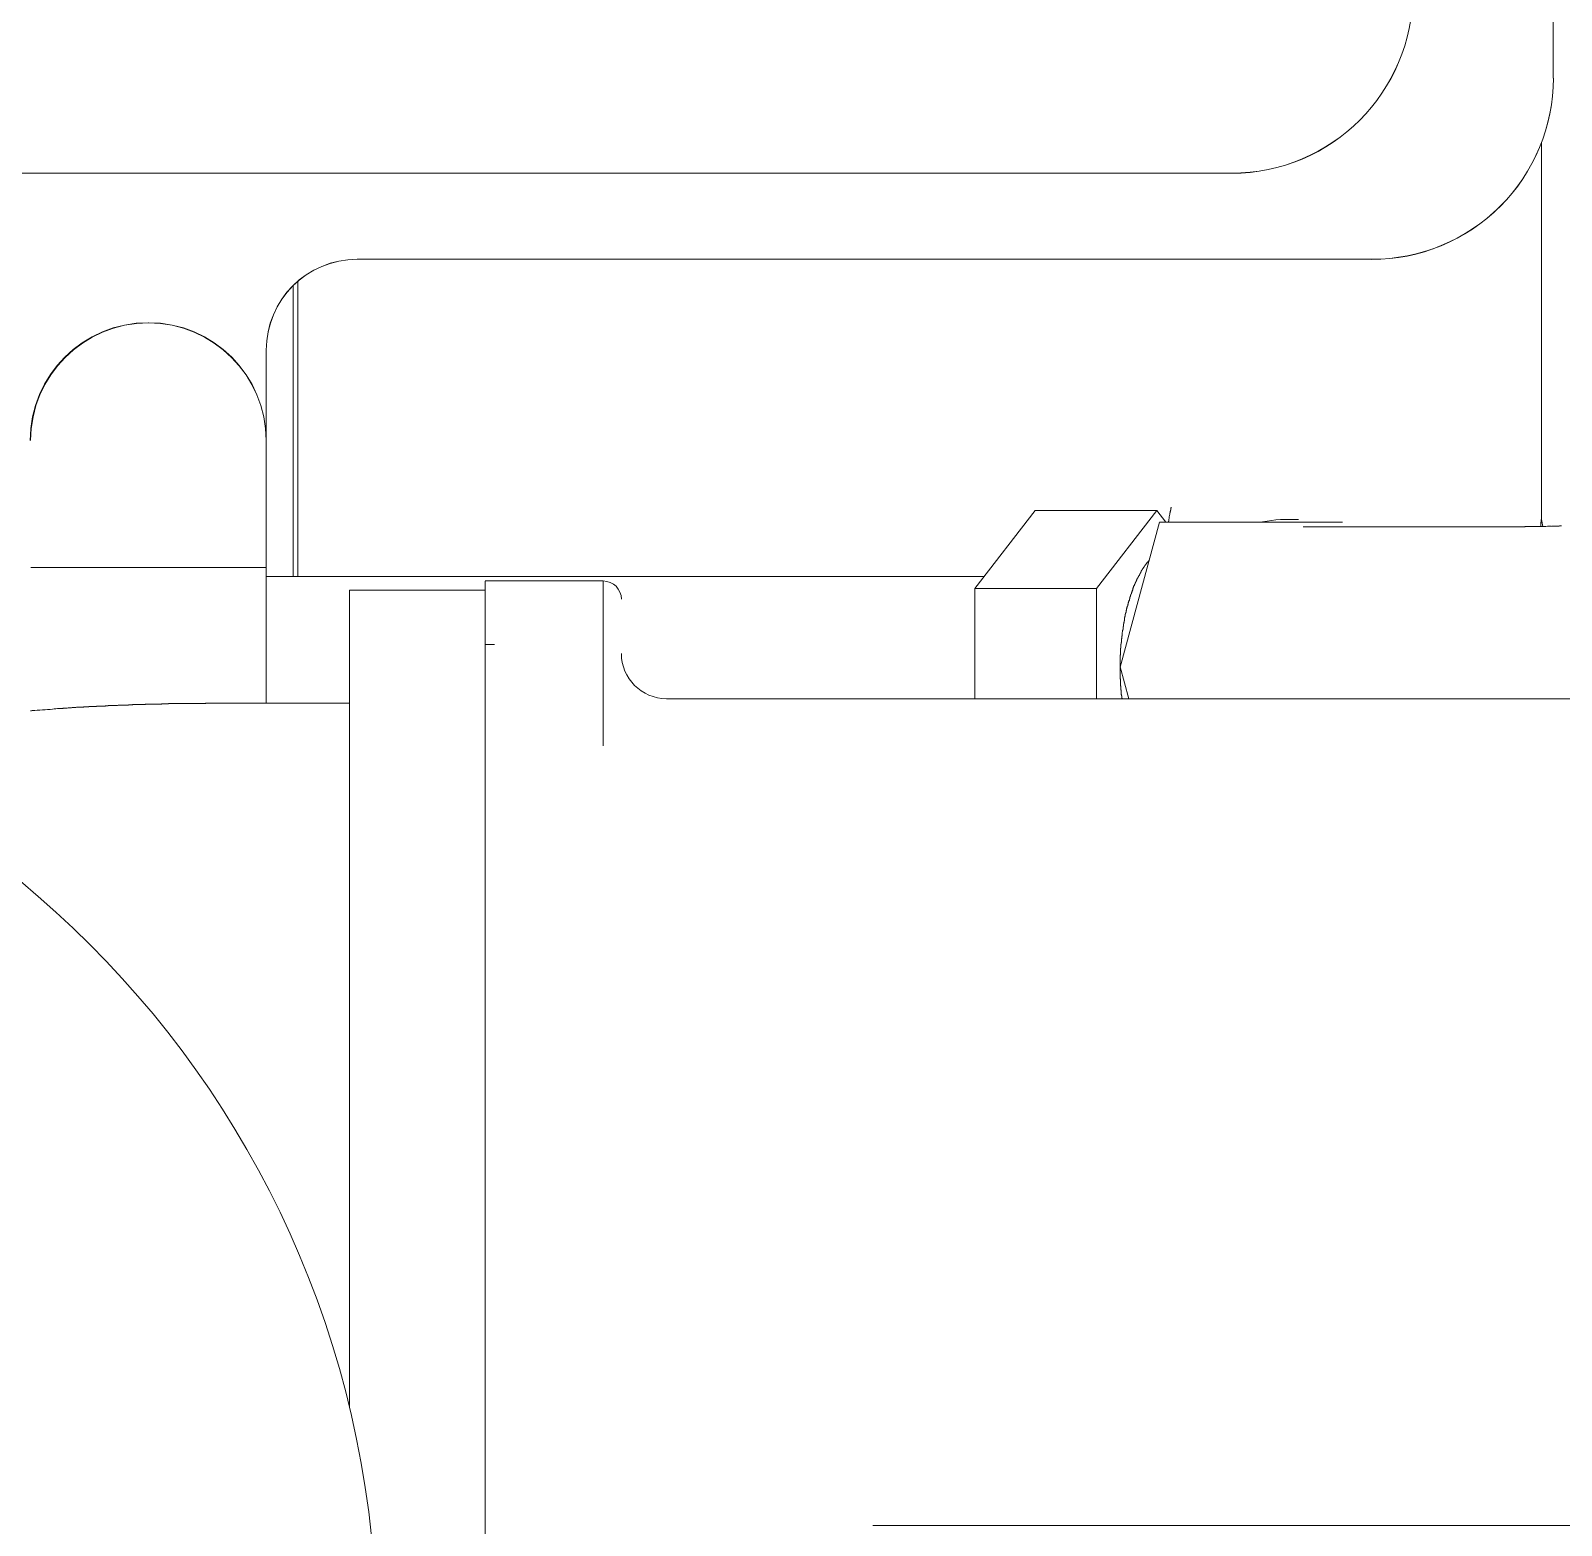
# Model space of a CAD drawing. Header units: millimetres. Extents: x 5194 to 16594, y 329 to 7592.
# Drawn here: x 11346.9 to 11515.8, y 3610.5 to 3775.4 of the extents above; entities that cross this region are included whole.
import ezdxf

# ---------------------------------------------------------------- set-up
doc = ezdxf.new("R2010")
doc.units = ezdxf.units.MM
doc.header["$MEASUREMENT"] = 0
doc.layers.add('PDF_Geometry', color=7, linetype='Continuous', true_color=0x231f20)

msp = doc.modelspace()

# ---------------------------------------------------------------- linework, layer by layer
at = {"layer": 'PDF_Geometry', "color": 0, "lineweight": 9}
for p, q in [((11514.89, 3770.17), (11514.89, 4090.17)), ((11513.58, 3763.09), (11513.58, 3722.85)), ((11479.41, 3759.67), (10746.39, 3759.67)), ((10748.37, 3759.68), (11479.41, 3759.68)), ((11479.89, 3750.18), (11382.9, 3750.18)), ((11382.9, 3750.18), (11494.87, 3750.18)), ((11375.87, 3747.31), (11375.87, 3715.18)), ((11375.87, 3715.18), (11375.87, 3747.31)), ((11376.38, 3715.18), (11376.38, 3747.79)), ((11376.38, 3747.76), (11376.38, 3715.17)), ((11372.89, 3740.17), (11372.89, 3716.18)), ((11372.89, 3701.19), (11372.89, 3740.16)), ((11472.71, 3722.73), (11472.73, 3722.75)), ((11472.71, 3722.7), (11472.71, 3722.73)), ((11472.71, 3722.68), (11472.71, 3722.7)), ((11472.71, 3722.66), (11472.71, 3722.68)), ((11472.73, 3722.82), (11472.73, 3722.84)), ((11472.73, 3722.79), (11472.73, 3722.82)), ((11472.73, 3722.77), (11472.73, 3722.79)), ((11472.73, 3722.75), (11472.73, 3722.77)), ((11513.58, 3722.86), (11513.58, 3722.84)), ((11451.07, 3713.83), (11457.71, 3722.46)), ((11471.15, 3722.47), (11457.7, 3722.47)), ((11471.15, 3722.46), (11464.51, 3713.83)), ((11471.44, 3721.17), (11467.1, 3705.18)), ((11472.16, 3721.16), (11471.15, 3722.47)), ((11471.45, 3721.17), (11491.62, 3721.17)), ((11472.42, 3721.26), (11472.42, 3721.29)), ((11472.42, 3721.29), (11472.46, 3721.29)), ((11472.42, 3721.24), (11472.42, 3721.26)), ((11472.42, 3721.22), (11472.42, 3721.24)), ((11472.42, 3721.2), (11472.42, 3721.22)), ((11472.42, 3721.17), (11472.42, 3721.2)), ((11472.46, 3721.29), (11472.46, 3721.31)), ((11472.6, 3722.19), (11472.6, 3722.21)), ((11472.6, 3722.21), (11472.64, 3722.21)), ((11472.64, 3722.21), (11472.64, 3722.23)), ((11472.67, 3722.46), (11472.67, 3722.48)), ((11472.67, 3722.48), (11472.69, 3722.48)), ((11472.69, 3722.61), (11472.71, 3722.64)), ((11472.69, 3722.59), (11472.69, 3722.61)), ((11472.69, 3722.57), (11472.69, 3722.59)), ((11472.69, 3722.55), (11472.69, 3722.57)), ((11472.69, 3722.52), (11472.69, 3722.55)), ((11472.69, 3722.5), (11472.69, 3722.52)), ((11472.69, 3722.48), (11472.69, 3722.5)), ((11472.71, 3722.64), (11472.71, 3722.66)), ((11513.55, 3721.15), (11513.53, 3721.13)), ((11513.53, 3721.13), (11513.53, 3721.09)), ((11513.53, 3721.09), (11513.53, 3721.06)), ((11513.53, 3721.06), (11513.53, 3720.79)), ((11513.58, 3721.45), (11513.55, 3721.45)), ((11513.55, 3721.45), (11513.55, 3721.42)), ((11513.55, 3721.42), (11513.55, 3721.4)), ((11513.55, 3721.4), (11513.55, 3721.38)), ((11513.55, 3721.38), (11513.55, 3721.33)), ((11513.55, 3721.33), (11513.55, 3721.31)), ((11513.55, 3721.31), (11513.55, 3721.29)), ((11513.55, 3721.29), (11513.55, 3721.27)), ((11513.55, 3721.27), (11513.55, 3721.22)), ((11513.55, 3721.22), (11513.55, 3721.2)), ((11513.55, 3721.2), (11513.55, 3721.18)), ((11513.55, 3721.18), (11513.55, 3721.15)), ((11513.74, 3720.69), (11513.58, 3721.47)), ((11513.58, 3721.47), (11513.58, 3721.45)), ((11511.51, 3720.67), (11487.29, 3720.67)), ((11511.61, 3720.67), (11511.52, 3720.67)), ((11511.65, 3720.67), (11511.61, 3720.67)), ((11511.74, 3720.67), (11511.65, 3720.67)), ((11511.79, 3720.69), (11511.74, 3720.67)), ((11511.85, 3720.69), (11511.79, 3720.69)), ((11513.53, 3720.79), (11513.53, 3720.77)), ((11513.53, 3720.77), (11513.53, 3720.75)), ((11513.81, 3720.69), (11513.74, 3720.69)), ((11513.88, 3720.69), (11513.81, 3720.69)), ((11514.71, 3720.74), (11513.88, 3720.69)), ((11514.75, 3720.74), (11514.71, 3720.74)), ((11515.59, 3720.76), (11514.75, 3720.74)), ((11515.65, 3720.76), (11515.59, 3720.76)), ((11515.72, 3720.76), (11515.65, 3720.76)), ((11515.79, 3720.76), (11515.72, 3720.76)), ((11346.89, 3716.18), (11372.89, 3716.19)), ((11372.89, 3716.18), (11346.89, 3716.18)), ((11372.89, 3716.19), (11372.89, 3701.19)), ((11469.51, 3715.91), (11469.56, 3715.93)), ((11469.56, 3715.96), (11469.58, 3715.98)), ((11469.56, 3715.93), (11469.56, 3715.96)), ((11469.58, 3715.98), (11469.58, 3716)), ((11469.58, 3716), (11469.6, 3716)), ((11469.6, 3716.05), (11469.62, 3716.07)), ((11469.6, 3716.02), (11469.6, 3716.05)), ((11469.6, 3716), (11469.6, 3716.02)), ((11469.62, 3716.07), (11469.65, 3716.09)), ((11469.65, 3716.11), (11469.69, 3716.14)), ((11469.65, 3716.09), (11469.65, 3716.11)), ((11469.69, 3716.18), (11469.69, 3716.2)), ((11469.69, 3716.2), (11469.74, 3716.2)), ((11469.69, 3716.16), (11469.69, 3716.18)), ((11469.69, 3716.14), (11469.69, 3716.16)), ((11469.74, 3716.25), (11469.76, 3716.27)), ((11469.74, 3716.23), (11469.74, 3716.25)), ((11469.74, 3716.2), (11469.74, 3716.23)), ((11469.76, 3716.27), (11469.78, 3716.27)), ((11469.78, 3716.29), (11469.78, 3716.32)), ((11469.78, 3716.32), (11469.8, 3716.32)), ((11469.78, 3716.27), (11469.78, 3716.29)), ((11469.8, 3716.32), (11469.8, 3716.34)), ((11469.8, 3716.34), (11469.83, 3716.34)), ((11469.83, 3716.36), (11469.83, 3716.38)), ((11469.83, 3716.38), (11469.85, 3716.38)), ((11469.83, 3716.34), (11469.83, 3716.36)), ((11469.85, 3716.41), (11469.87, 3716.43)), ((11469.85, 3716.38), (11469.85, 3716.41)), ((11469.87, 3716.43), (11469.87, 3716.45)), ((11469.87, 3716.45), (11469.92, 3716.45)), ((11469.92, 3716.47), (11469.92, 3716.5)), ((11469.92, 3716.5), (11469.94, 3716.5)), ((11469.92, 3716.45), (11469.92, 3716.47)), ((11469.94, 3716.5), (11469.94, 3716.52)), ((11469.94, 3716.52), (11469.96, 3716.52)), ((11469.96, 3716.54), (11469.98, 3716.56)), ((11469.96, 3716.52), (11469.96, 3716.54)), ((11469.98, 3716.56), (11469.98, 3716.59)), ((11469.98, 3716.59), (11470.01, 3716.59)), ((11470.01, 3716.61), (11470.03, 3716.63)), ((11470.01, 3716.59), (11470.01, 3716.61)), ((11470.03, 3716.63), (11470.05, 3716.63)), ((11470.05, 3716.68), (11470.05, 3716.7)), ((11470.05, 3716.7), (11470.1, 3716.7)), ((11470.05, 3716.65), (11470.05, 3716.68)), ((11470.05, 3716.63), (11470.05, 3716.65)), ((11470.1, 3716.7), (11470.1, 3716.72)), ((11470.1, 3716.72), (11470.12, 3716.72)), ((11470.12, 3716.72), (11470.12, 3716.74)), ((11470.12, 3716.74), (11470.14, 3716.74)), ((11470.14, 3716.77), (11470.14, 3716.79)), ((11470.14, 3716.79), (11470.16, 3716.79)), ((11470.14, 3716.74), (11470.14, 3716.77)), ((11470.16, 3716.79), (11470.16, 3716.81)), ((11470.16, 3716.81), (11470.19, 3716.81)), ((11470.19, 3716.81), (11470.19, 3716.83)), ((11470.19, 3716.83), (11470.21, 3716.83)), ((11470.21, 3716.86), (11470.21, 3716.88)), ((11470.21, 3716.88), (11470.23, 3716.88)), ((11470.21, 3716.83), (11470.21, 3716.86)), ((11470.23, 3716.88), (11470.23, 3716.9)), ((11470.23, 3716.9), (11470.28, 3716.9)), ((11403.77, 3715.18), (11372.89, 3715.18)), ((11372.89, 3715.18), (11452.09, 3715.18)), ((11410.06, 3714.68), (11397.04, 3714.68)), ((11397.04, 3482.68), (11397.04, 3714.67)), ((11398.06, 3714.68), (11410.06, 3714.68)), ((11410.07, 3714.68), (11410.07, 3696.49)), ((11468.68, 3714.25), (11468.7, 3714.27)), ((11468.68, 3714.22), (11468.68, 3714.25)), ((11468.7, 3714.29), (11468.72, 3714.31)), ((11468.7, 3714.27), (11468.7, 3714.29)), ((11468.72, 3714.36), (11468.75, 3714.38)), ((11468.72, 3714.34), (11468.72, 3714.36)), ((11468.72, 3714.31), (11468.72, 3714.34)), ((11468.75, 3714.38), (11468.75, 3714.4)), ((11468.75, 3714.4), (11468.77, 3714.4)), ((11468.77, 3714.47), (11468.81, 3714.49)), ((11468.77, 3714.45), (11468.77, 3714.47)), ((11468.77, 3714.43), (11468.77, 3714.45)), ((11468.77, 3714.4), (11468.77, 3714.43)), ((11468.81, 3714.54), (11468.81, 3714.56)), ((11468.81, 3714.56), (11468.84, 3714.56)), ((11468.81, 3714.52), (11468.81, 3714.54)), ((11468.81, 3714.49), (11468.81, 3714.52)), ((11468.84, 3714.58), (11468.84, 3714.61)), ((11468.84, 3714.61), (11468.86, 3714.61)), ((11468.84, 3714.56), (11468.84, 3714.58)), ((11468.86, 3714.65), (11468.88, 3714.67)), ((11468.86, 3714.63), (11468.86, 3714.65)), ((11468.86, 3714.61), (11468.86, 3714.63)), ((11468.88, 3714.67), (11468.9, 3714.7)), ((11468.9, 3714.76), (11468.93, 3714.79)), ((11468.9, 3714.74), (11468.9, 3714.76)), ((11468.9, 3714.72), (11468.9, 3714.74)), ((11468.9, 3714.7), (11468.9, 3714.72)), ((11468.93, 3714.79), (11468.95, 3714.81)), ((11468.95, 3714.85), (11468.95, 3714.88)), ((11468.95, 3714.88), (11468.99, 3714.88)), ((11468.95, 3714.83), (11468.95, 3714.85)), ((11468.95, 3714.81), (11468.95, 3714.83)), ((11468.99, 3714.94), (11469.02, 3714.97)), ((11468.99, 3714.92), (11468.99, 3714.94)), ((11468.99, 3714.9), (11468.99, 3714.92)), ((11468.99, 3714.88), (11468.99, 3714.9)), ((11469.02, 3714.97), (11469.04, 3714.97)), ((11469.04, 3715.01), (11469.06, 3715.03)), ((11469.04, 3714.99), (11469.04, 3715.01)), ((11469.04, 3714.97), (11469.04, 3714.99)), ((11469.06, 3715.06), (11469.08, 3715.08)), ((11469.06, 3715.03), (11469.06, 3715.06)), ((11469.08, 3715.12), (11469.11, 3715.15)), ((11469.08, 3715.1), (11469.08, 3715.12)), ((11469.08, 3715.08), (11469.08, 3715.1)), ((11469.11, 3715.15), (11469.13, 3715.17)), ((11469.13, 3715.19), (11469.13, 3715.21)), ((11469.13, 3715.21), (11469.17, 3715.21)), ((11469.13, 3715.17), (11469.13, 3715.19)), ((11469.17, 3715.26), (11469.17, 3715.28)), ((11469.17, 3715.28), (11469.2, 3715.28)), ((11469.17, 3715.24), (11469.17, 3715.26)), ((11469.17, 3715.21), (11469.17, 3715.24)), ((11469.2, 3715.3), (11469.22, 3715.33)), ((11469.2, 3715.28), (11469.2, 3715.3)), ((11469.22, 3715.37), (11469.22, 3715.39)), ((11469.22, 3715.39), (11469.24, 3715.39)), ((11469.22, 3715.35), (11469.22, 3715.37)), ((11469.22, 3715.33), (11469.22, 3715.35)), ((11469.24, 3715.39), (11469.26, 3715.39)), ((11469.26, 3715.46), (11469.29, 3715.48)), ((11469.26, 3715.44), (11469.26, 3715.46)), ((11469.26, 3715.42), (11469.26, 3715.44)), ((11469.26, 3715.39), (11469.26, 3715.42)), ((11469.29, 3715.48), (11469.31, 3715.48)), ((11469.31, 3715.53), (11469.35, 3715.55)), ((11469.31, 3715.51), (11469.31, 3715.53)), ((11469.31, 3715.48), (11469.31, 3715.51)), ((11469.35, 3715.57), (11469.35, 3715.6)), ((11469.35, 3715.6), (11469.38, 3715.6)), ((11469.35, 3715.55), (11469.35, 3715.57)), ((11469.38, 3715.62), (11469.4, 3715.64)), ((11469.38, 3715.6), (11469.38, 3715.62)), ((11469.4, 3715.66), (11469.42, 3715.69)), ((11469.4, 3715.64), (11469.4, 3715.66)), ((11469.42, 3715.71), (11469.44, 3715.73)), ((11469.42, 3715.69), (11469.42, 3715.71)), ((11469.44, 3715.78), (11469.47, 3715.8)), ((11469.44, 3715.75), (11469.44, 3715.78)), ((11469.44, 3715.73), (11469.44, 3715.75)), ((11469.47, 3715.84), (11469.51, 3715.87)), ((11469.47, 3715.82), (11469.47, 3715.84)), ((11469.47, 3715.8), (11469.47, 3715.82)), ((11469.51, 3715.89), (11469.51, 3715.91)), ((11469.51, 3715.87), (11469.51, 3715.89)), ((11382.07, 3623.46), (11382.07, 3713.68)), ((11382.07, 3713.68), (11397.04, 3713.68)), ((11397.04, 3713.68), (11382.07, 3713.68)), ((11382.07, 3713.68), (11382.07, 3689.69)), ((11464.51, 3713.83), (11451.06, 3713.83)), ((11451.07, 3701.68), (11451.07, 3713.83)), ((11464.51, 3701.68), (11464.51, 3713.83)), ((11468.09, 3712.54), (11468.12, 3712.56)), ((11468.09, 3712.52), (11468.09, 3712.54)), ((11468.12, 3712.65), (11468.12, 3712.67)), ((11468.12, 3712.67), (11468.14, 3712.67)), ((11468.12, 3712.63), (11468.12, 3712.65)), ((11468.12, 3712.61), (11468.12, 3712.63)), ((11468.12, 3712.58), (11468.12, 3712.61)), ((11468.12, 3712.56), (11468.12, 3712.58)), ((11468.14, 3712.7), (11468.16, 3712.72)), ((11468.14, 3712.67), (11468.14, 3712.7)), ((11468.16, 3712.81), (11468.18, 3712.83)), ((11468.16, 3712.76), (11468.16, 3712.81)), ((11468.16, 3712.74), (11468.16, 3712.76)), ((11468.16, 3712.72), (11468.16, 3712.74)), ((11468.18, 3712.85), (11468.18, 3712.88)), ((11468.18, 3712.88), (11468.21, 3712.88)), ((11468.18, 3712.83), (11468.18, 3712.85)), ((11468.21, 3712.97), (11468.25, 3712.99)), ((11468.21, 3712.94), (11468.21, 3712.97)), ((11468.21, 3712.92), (11468.21, 3712.94)), ((11468.21, 3712.9), (11468.21, 3712.92)), ((11468.21, 3712.88), (11468.21, 3712.9)), ((11468.25, 3713.08), (11468.25, 3713.1)), ((11468.25, 3713.1), (11468.3, 3713.1)), ((11468.25, 3713.05), (11468.25, 3713.08)), ((11468.25, 3713.03), (11468.25, 3713.05)), ((11468.25, 3713.01), (11468.25, 3713.03)), ((11468.25, 3712.99), (11468.25, 3713.01)), ((11468.3, 3713.21), (11468.32, 3713.23)), ((11468.3, 3713.19), (11468.3, 3713.21)), ((11468.3, 3713.17), (11468.3, 3713.19)), ((11468.3, 3713.14), (11468.3, 3713.17)), ((11468.3, 3713.1), (11468.3, 3713.14)), ((11468.32, 3713.23), (11468.32, 3713.26)), ((11468.32, 3713.26), (11468.34, 3713.26)), ((11468.34, 3713.32), (11468.36, 3713.35)), ((11468.34, 3713.3), (11468.34, 3713.32)), ((11468.34, 3713.28), (11468.34, 3713.3)), ((11468.34, 3713.26), (11468.34, 3713.28)), ((11468.36, 3713.37), (11468.39, 3713.39)), ((11468.36, 3713.35), (11468.36, 3713.37)), ((11468.39, 3713.48), (11468.43, 3713.5)), ((11468.39, 3713.46), (11468.39, 3713.48)), ((11468.39, 3713.44), (11468.39, 3713.46)), ((11468.39, 3713.41), (11468.39, 3713.44)), ((11468.39, 3713.39), (11468.39, 3713.41)), ((11468.43, 3713.59), (11468.48, 3713.62)), ((11468.43, 3713.57), (11468.43, 3713.59)), ((11468.43, 3713.55), (11468.43, 3713.57)), ((11468.43, 3713.53), (11468.43, 3713.55)), ((11468.43, 3713.5), (11468.43, 3713.53)), ((11468.48, 3713.68), (11468.5, 3713.71)), ((11468.48, 3713.66), (11468.48, 3713.68)), ((11468.48, 3713.64), (11468.48, 3713.66)), ((11468.48, 3713.62), (11468.48, 3713.64)), ((11468.5, 3713.71), (11468.5, 3713.73)), ((11468.5, 3713.73), (11468.52, 3713.73)), ((11468.52, 3713.86), (11468.54, 3713.89)), ((11468.52, 3713.84), (11468.52, 3713.86)), ((11468.52, 3713.8), (11468.52, 3713.84)), ((11468.52, 3713.77), (11468.52, 3713.8)), ((11468.52, 3713.75), (11468.52, 3713.77)), ((11468.52, 3713.73), (11468.52, 3713.75)), ((11468.54, 3713.95), (11468.57, 3713.98)), ((11468.54, 3713.93), (11468.54, 3713.95)), ((11468.54, 3713.91), (11468.54, 3713.93)), ((11468.54, 3713.89), (11468.54, 3713.91)), ((11468.57, 3713.98), (11468.59, 3714)), ((11468.59, 3714.07), (11468.63, 3714.09)), ((11468.59, 3714.04), (11468.59, 3714.07)), ((11468.59, 3714.02), (11468.59, 3714.04)), ((11468.59, 3714), (11468.59, 3714.02)), ((11468.63, 3714.16), (11468.66, 3714.18)), ((11468.63, 3714.13), (11468.63, 3714.16)), ((11468.63, 3714.11), (11468.63, 3714.13)), ((11468.63, 3714.09), (11468.63, 3714.11)), ((11468.66, 3714.18), (11468.68, 3714.2)), ((11468.68, 3714.2), (11468.68, 3714.22)), ((11467.64, 3710.83), (11467.64, 3710.85)), ((11467.64, 3710.85), (11467.67, 3710.85)), ((11467.67, 3711.01), (11467.71, 3711.03)), ((11467.67, 3710.99), (11467.67, 3711.01)), ((11467.67, 3710.96), (11467.67, 3710.99)), ((11467.67, 3710.94), (11467.67, 3710.96)), ((11467.67, 3710.92), (11467.67, 3710.94)), ((11467.67, 3710.9), (11467.67, 3710.92)), ((11467.67, 3710.85), (11467.67, 3710.9)), ((11467.71, 3711.12), (11467.71, 3711.14)), ((11467.71, 3711.14), (11467.73, 3711.14)), ((11467.71, 3711.1), (11467.71, 3711.12)), ((11467.71, 3711.08), (11467.71, 3711.1)), ((11467.71, 3711.05), (11467.71, 3711.08)), ((11467.71, 3711.03), (11467.71, 3711.05)), ((11467.73, 3711.21), (11467.76, 3711.23)), ((11467.73, 3711.19), (11467.73, 3711.21)), ((11467.73, 3711.14), (11467.73, 3711.19)), ((11467.76, 3711.35), (11467.78, 3711.37)), ((11467.76, 3711.32), (11467.76, 3711.35)), ((11467.76, 3711.3), (11467.76, 3711.32)), ((11467.76, 3711.28), (11467.76, 3711.3)), ((11467.76, 3711.26), (11467.76, 3711.28)), ((11467.76, 3711.23), (11467.76, 3711.26)), ((11467.78, 3711.41), (11467.8, 3711.44)), ((11467.78, 3711.39), (11467.78, 3711.41)), ((11467.78, 3711.37), (11467.78, 3711.39)), ((11467.8, 3711.53), (11467.8, 3711.57)), ((11467.8, 3711.57), (11467.82, 3711.57)), ((11467.8, 3711.5), (11467.8, 3711.53)), ((11467.8, 3711.48), (11467.8, 3711.5)), ((11467.8, 3711.46), (11467.8, 3711.48)), ((11467.8, 3711.44), (11467.8, 3711.46)), ((11467.82, 3711.62), (11467.85, 3711.64)), ((11467.82, 3711.59), (11467.82, 3711.62)), ((11467.82, 3711.57), (11467.82, 3711.59)), ((11467.85, 3711.75), (11467.89, 3711.77)), ((11467.85, 3711.73), (11467.85, 3711.75)), ((11467.85, 3711.71), (11467.85, 3711.73)), ((11467.85, 3711.68), (11467.85, 3711.71)), ((11467.85, 3711.66), (11467.85, 3711.68)), ((11467.85, 3711.64), (11467.85, 3711.66)), ((11467.89, 3711.86), (11467.91, 3711.89)), ((11467.89, 3711.84), (11467.89, 3711.86)), ((11467.89, 3711.82), (11467.89, 3711.84)), ((11467.89, 3711.8), (11467.89, 3711.82)), ((11467.89, 3711.77), (11467.89, 3711.8)), ((11467.91, 3711.93), (11467.94, 3711.95)), ((11467.91, 3711.91), (11467.91, 3711.93)), ((11467.91, 3711.89), (11467.91, 3711.91)), ((11467.94, 3712.02), (11467.94, 3712.07)), ((11467.94, 3712.07), (11467.96, 3712.07)), ((11467.94, 3712), (11467.94, 3712.02)), ((11467.94, 3711.98), (11467.94, 3712)), ((11467.94, 3711.95), (11467.94, 3711.98)), ((11467.96, 3712.09), (11467.98, 3712.11)), ((11467.96, 3712.07), (11467.96, 3712.09)), ((11467.98, 3712.22), (11468, 3712.25)), ((11467.98, 3712.2), (11467.98, 3712.22)), ((11467.98, 3712.18), (11467.98, 3712.2)), ((11467.98, 3712.16), (11467.98, 3712.18)), ((11467.98, 3712.13), (11467.98, 3712.16)), ((11467.98, 3712.11), (11467.98, 3712.13)), ((11468, 3712.27), (11468.03, 3712.29)), ((11468, 3712.25), (11468, 3712.27)), ((11468.03, 3712.38), (11468.07, 3712.4)), ((11468.03, 3712.36), (11468.03, 3712.38)), ((11468.03, 3712.34), (11468.03, 3712.36)), ((11468.03, 3712.31), (11468.03, 3712.34)), ((11468.03, 3712.29), (11468.03, 3712.31)), ((11468.07, 3712.49), (11468.09, 3712.52)), ((11468.07, 3712.47), (11468.07, 3712.49)), ((11468.07, 3712.45), (11468.07, 3712.47)), ((11468.07, 3712.43), (11468.07, 3712.45)), ((11468.07, 3712.4), (11468.07, 3712.43)), ((11467.37, 3709.23), (11467.4, 3709.25)), ((11467.37, 3709.21), (11467.37, 3709.23)), ((11467.37, 3709.19), (11467.37, 3709.21)), ((11467.37, 3709.16), (11467.37, 3709.19)), ((11467.37, 3709.14), (11467.37, 3709.16)), ((11467.4, 3709.3), (11467.4, 3709.34)), ((11467.4, 3709.34), (11467.42, 3709.34)), ((11467.4, 3709.28), (11467.4, 3709.3)), ((11467.4, 3709.25), (11467.4, 3709.28)), ((11467.42, 3709.5), (11467.42, 3709.55)), ((11467.42, 3709.55), (11467.44, 3709.55)), ((11467.42, 3709.34), (11467.42, 3709.37)), ((11467.44, 3709.64), (11467.46, 3709.66)), ((11467.44, 3709.61), (11467.44, 3709.64)), ((11467.44, 3709.59), (11467.44, 3709.61)), ((11467.44, 3709.57), (11467.44, 3709.59)), ((11467.44, 3709.55), (11467.44, 3709.57)), ((11467.46, 3709.82), (11467.46, 3709.84)), ((11467.46, 3709.84), (11467.49, 3709.84)), ((11467.46, 3709.79), (11467.46, 3709.82)), ((11467.46, 3709.77), (11467.46, 3709.79)), ((11467.46, 3709.75), (11467.46, 3709.77)), ((11467.46, 3709.73), (11467.46, 3709.75)), ((11467.46, 3709.7), (11467.46, 3709.73)), ((11467.46, 3709.68), (11467.46, 3709.7)), ((11467.46, 3709.66), (11467.46, 3709.68)), ((11467.49, 3709.93), (11467.51, 3709.95)), ((11467.49, 3709.91), (11467.49, 3709.93)), ((11467.49, 3709.88), (11467.49, 3709.91)), ((11467.49, 3709.86), (11467.49, 3709.88)), ((11467.49, 3709.84), (11467.49, 3709.86)), ((11467.51, 3710.11), (11467.55, 3710.13)), ((11467.51, 3710.06), (11467.51, 3710.11)), ((11467.51, 3710.04), (11467.51, 3710.06)), ((11467.51, 3710.02), (11467.51, 3710.04)), ((11467.51, 3709.97), (11467.51, 3710.02)), ((11467.51, 3709.95), (11467.51, 3709.97)), ((11467.55, 3710.27), (11467.58, 3710.29)), ((11467.55, 3710.24), (11467.55, 3710.27)), ((11467.55, 3710.22), (11467.55, 3710.24)), ((11467.55, 3710.2), (11467.55, 3710.22)), ((11467.55, 3710.18), (11467.55, 3710.2)), ((11467.55, 3710.15), (11467.55, 3710.18)), ((11467.55, 3710.13), (11467.55, 3710.15)), ((11467.58, 3710.51), (11467.58, 3710.54)), ((11467.58, 3710.54), (11467.6, 3710.54)), ((11467.58, 3710.47), (11467.58, 3710.51)), ((11467.58, 3710.29), (11467.58, 3710.33)), ((11467.6, 3710.63), (11467.62, 3710.65)), ((11467.6, 3710.6), (11467.6, 3710.63)), ((11467.6, 3710.58), (11467.6, 3710.6)), ((11467.6, 3710.56), (11467.6, 3710.58)), ((11467.6, 3710.54), (11467.6, 3710.56)), ((11467.62, 3710.76), (11467.64, 3710.81)), ((11467.62, 3710.74), (11467.62, 3710.76)), ((11467.62, 3710.72), (11467.62, 3710.74)), ((11467.62, 3710.67), (11467.62, 3710.72)), ((11467.62, 3710.65), (11467.62, 3710.67)), ((11467.64, 3710.81), (11467.64, 3710.83)), ((11398.06, 3707.68), (11397.04, 3707.68)), ((11467.19, 3707.66), (11467.19, 3707.7)), ((11467.19, 3707.7), (11467.22, 3707.7)), ((11467.22, 3707.88), (11467.24, 3707.9)), ((11467.22, 3707.86), (11467.22, 3707.88)), ((11467.22, 3707.84), (11467.22, 3707.86)), ((11467.22, 3707.82), (11467.22, 3707.84)), ((11467.22, 3707.79), (11467.22, 3707.82)), ((11467.22, 3707.77), (11467.22, 3707.79)), ((11467.22, 3707.75), (11467.22, 3707.77)), ((11467.22, 3707.73), (11467.22, 3707.75)), ((11467.22, 3707.7), (11467.22, 3707.73)), ((11467.24, 3708.22), (11467.26, 3708.24)), ((11467.24, 3708.2), (11467.24, 3708.22)), ((11467.24, 3708.17), (11467.24, 3708.2)), ((11467.24, 3708.15), (11467.24, 3708.17)), ((11467.24, 3708.13), (11467.24, 3708.15)), ((11467.24, 3708.11), (11467.24, 3708.13)), ((11467.24, 3708.08), (11467.24, 3708.11)), ((11467.24, 3707.93), (11467.24, 3707.95)), ((11467.24, 3707.9), (11467.24, 3707.93)), ((11467.26, 3708.31), (11467.28, 3708.33)), ((11467.26, 3708.26), (11467.26, 3708.31)), ((11467.26, 3708.24), (11467.26, 3708.26)), ((11467.28, 3708.6), (11467.33, 3708.62)), ((11467.28, 3708.58), (11467.28, 3708.6)), ((11467.28, 3708.56), (11467.28, 3708.58)), ((11467.28, 3708.53), (11467.28, 3708.56)), ((11467.28, 3708.35), (11467.28, 3708.38)), ((11467.28, 3708.33), (11467.28, 3708.35)), ((11467.33, 3709.01), (11467.37, 3709.05)), ((11467.33, 3708.98), (11467.33, 3709.01)), ((11467.33, 3708.65), (11467.33, 3708.67)), ((11467.33, 3708.62), (11467.33, 3708.65)), ((11467.37, 3709.12), (11467.37, 3709.14)), ((11467.37, 3709.1), (11467.37, 3709.12)), ((11467.37, 3709.07), (11467.37, 3709.1)), ((11467.37, 3709.05), (11467.37, 3709.07)), ((11467.1, 3706.49), (11467.15, 3706.51)), ((11467.1, 3706.47), (11467.1, 3706.49)), ((11467.15, 3707.21), (11467.15, 3707.25)), ((11467.15, 3707.25), (11467.19, 3707.25)), ((11467.15, 3706.51), (11467.15, 3706.53)), ((11467.19, 3707.25), (11467.19, 3707.28)), ((11467.1, 3705.18), (11467.1, 3705.21)), ((11467.1, 3705.15), (11467.1, 3705.19)), ((11468.07, 3701.68), (11467.1, 3705.19)), ((11467.1, 3703.86), (11467.1, 3703.89)), ((11467.14, 3703.84), (11467.1, 3703.86)), ((11467.14, 3703.82), (11467.14, 3703.84)), ((11467.14, 3703.1), (11467.14, 3703.12)), ((11467.19, 3703.08), (11467.14, 3703.1)), ((11467.19, 3703.03), (11467.19, 3703.08)), ((11467.19, 3703.01), (11467.19, 3703.03)), ((11467.19, 3702.99), (11467.19, 3703.01)), ((11467.19, 3702.78), (11467.19, 3702.81)), ((11467.19, 3702.76), (11467.19, 3702.78)), ((11467.19, 3702.74), (11467.19, 3702.76)), ((11467.19, 3702.72), (11467.19, 3702.74)), ((11467.19, 3702.67), (11467.19, 3702.72)), ((11467.19, 3702.65), (11467.19, 3702.67)), ((11467.21, 3702.63), (11467.19, 3702.65)), ((11467.21, 3702.6), (11467.21, 3702.63)), ((11467.21, 3702.58), (11467.21, 3702.6)), ((11467.21, 3702.56), (11467.21, 3702.58)), ((11467.21, 3702.54), (11467.21, 3702.56)), ((11467.21, 3702.51), (11467.21, 3702.54)), ((11467.21, 3702.49), (11467.21, 3702.51)), ((11467.21, 3702.47), (11467.21, 3702.49)), ((11467.23, 3702.45), (11467.21, 3702.47)), ((11467.23, 3702.42), (11467.23, 3702.45)), ((11467.23, 3702.4), (11467.23, 3702.42)), ((11351.93, 3700.74), (11351.88, 3700.71)), ((11352.51, 3700.76), (11352.47, 3700.76)), ((11352.56, 3700.76), (11352.51, 3700.76)), ((11352.6, 3700.76), (11352.56, 3700.76)), ((11352.65, 3700.76), (11352.6, 3700.76)), ((11352.69, 3700.76), (11352.65, 3700.76)), ((11352.72, 3700.76), (11352.69, 3700.76)), ((11352.76, 3700.78), (11352.72, 3700.76)), ((11352.8, 3700.78), (11352.76, 3700.78)), ((11352.85, 3700.78), (11352.8, 3700.78)), ((11352.89, 3700.78), (11352.85, 3700.78)), ((11352.94, 3700.78), (11352.89, 3700.78)), ((11352.98, 3700.78), (11352.94, 3700.78)), ((11353.03, 3700.78), (11352.98, 3700.78)), ((11353.07, 3700.78), (11353.03, 3700.78)), ((11353.12, 3700.78), (11353.07, 3700.78)), ((11353.16, 3700.78), (11353.12, 3700.78)), ((11353.18, 3700.79), (11353.16, 3700.79)), ((11353.2, 3700.79), (11353.18, 3700.79)), ((11353.25, 3700.79), (11353.2, 3700.79)), ((11353.29, 3700.79), (11353.25, 3700.79)), ((11353.31, 3700.81), (11353.29, 3700.81)), ((11353.29, 3700.81), (11353.29, 3700.79)), ((11353.88, 3700.81), (11353.85, 3700.81)), ((11353.9, 3700.83), (11353.88, 3700.83)), ((11353.88, 3700.83), (11353.88, 3700.81)), ((11354.17, 3700.83), (11354.12, 3700.83)), ((11354.21, 3700.85), (11354.17, 3700.85)), ((11354.17, 3700.85), (11354.17, 3700.83)), ((11354.24, 3700.85), (11354.21, 3700.85)), ((11354.26, 3700.85), (11354.24, 3700.85)), ((11354.28, 3700.85), (11354.26, 3700.85)), ((11354.3, 3700.85), (11354.28, 3700.85)), ((11354.35, 3700.85), (11354.3, 3700.85)), ((11354.39, 3700.85), (11354.35, 3700.85)), ((11354.42, 3700.85), (11354.39, 3700.85)), ((11354.44, 3700.85), (11354.42, 3700.85)), ((11354.46, 3700.85), (11354.44, 3700.85)), ((11354.48, 3700.85), (11354.46, 3700.85)), ((11354.51, 3700.88), (11354.48, 3700.85)), ((11354.53, 3700.88), (11354.51, 3700.88)), ((11354.57, 3700.88), (11354.53, 3700.88)), ((11354.82, 3700.88), (11354.8, 3700.88)), ((11354.84, 3700.88), (11354.82, 3700.88)), ((11354.87, 3700.88), (11354.84, 3700.88)), ((11354.89, 3700.88), (11354.87, 3700.88)), ((11355.13, 3700.9), (11355.11, 3700.88)), ((11355.16, 3700.9), (11355.13, 3700.9)), ((11355.38, 3700.9), (11355.36, 3700.9)), ((11355.4, 3700.9), (11355.38, 3700.9)), ((11355.45, 3700.9), (11355.4, 3700.9)), ((11355.49, 3700.92), (11355.45, 3700.92)), ((11355.45, 3700.92), (11355.45, 3700.9)), ((11355.52, 3700.92), (11355.49, 3700.92)), ((11355.54, 3700.92), (11355.52, 3700.92)), ((11356.28, 3700.94), (11356.26, 3700.94)), ((11356.3, 3700.94), (11356.28, 3700.94)), ((11356.36, 3700.94), (11356.32, 3700.94)), ((11356.38, 3700.94), (11356.36, 3700.94)), ((11356.41, 3700.94), (11356.38, 3700.94)), ((11356.72, 3700.96), (11356.68, 3700.96)), ((11356.77, 3700.96), (11356.72, 3700.96)), ((11356.79, 3700.96), (11356.77, 3700.96)), ((11356.81, 3700.96), (11356.79, 3700.96)), ((11356.83, 3700.96), (11356.81, 3700.96)), ((11356.86, 3700.96), (11356.83, 3700.96)), ((11356.88, 3700.96), (11356.86, 3700.96)), ((11356.9, 3700.99), (11356.88, 3700.96)), ((11356.95, 3700.99), (11356.9, 3700.99)), ((11356.97, 3700.99), (11356.95, 3700.99)), ((11356.99, 3700.99), (11356.97, 3700.99)), ((11357.01, 3700.99), (11356.99, 3700.99)), ((11357.04, 3700.99), (11357.01, 3700.99)), ((11357.06, 3700.99), (11357.04, 3700.99)), ((11357.66, 3700.99), (11357.64, 3700.99)), ((11357.69, 3700.99), (11357.66, 3700.99)), ((11357.71, 3701.01), (11357.69, 3701.01)), ((11357.69, 3701.01), (11357.69, 3700.99)), ((11357.73, 3701.01), (11357.71, 3701.01)), ((11358.14, 3701.01), (11358.11, 3701.01)), ((11358.18, 3701.03), (11358.14, 3701.01)), ((11358.56, 3701.03), (11358.52, 3701.03)), ((11358.59, 3701.03), (11358.56, 3701.03)), ((11358.61, 3701.05), (11358.59, 3701.05)), ((11358.59, 3701.05), (11358.59, 3701.03)), ((11358.63, 3701.05), (11358.61, 3701.05)), ((11359.37, 3701.05), (11359.35, 3701.05)), ((11359.4, 3701.05), (11359.37, 3701.05)), ((11359.42, 3701.05), (11359.4, 3701.05)), ((11359.44, 3701.05), (11359.42, 3701.05)), ((11359.49, 3701.05), (11359.44, 3701.05)), ((11359.51, 3701.05), (11359.49, 3701.05)), ((11359.53, 3701.05), (11359.51, 3701.05)), ((11359.55, 3701.08), (11359.53, 3701.05)), ((11359.58, 3701.08), (11359.55, 3701.08)), ((11359.6, 3701.08), (11359.58, 3701.08)), ((11359.62, 3701.08), (11359.6, 3701.08)), ((11359.67, 3701.08), (11359.62, 3701.08)), ((11359.69, 3701.08), (11359.67, 3701.08)), ((11359.71, 3701.08), (11359.69, 3701.08)), ((11359.73, 3701.08), (11359.71, 3701.08)), ((11359.76, 3701.08), (11359.73, 3701.08)), ((11359.78, 3701.08), (11359.76, 3701.08)), ((11360.09, 3701.08), (11360.07, 3701.08)), ((11360.12, 3701.08), (11360.09, 3701.08)), ((11360.14, 3701.08), (11360.12, 3701.08)), ((11360.18, 3701.1), (11360.14, 3701.1)), ((11360.14, 3701.1), (11360.14, 3701.08)), ((11360.23, 3701.1), (11360.18, 3701.1)), ((11360.81, 3701.1), (11360.79, 3701.1)), ((11360.84, 3701.1), (11360.81, 3701.1)), ((11360.86, 3701.1), (11360.84, 3701.1)), ((11361.13, 3701.1), (11361.11, 3701.1)), ((11361.15, 3701.1), (11361.13, 3701.1)), ((11361.17, 3701.1), (11361.15, 3701.1)), ((11361.2, 3701.1), (11361.17, 3701.1)), ((11361.22, 3701.1), (11361.2, 3701.1)), ((11361.24, 3701.1), (11361.22, 3701.1)), ((11361.29, 3701.1), (11361.24, 3701.1)), ((11361.33, 3701.1), (11361.29, 3701.1)), ((11361.35, 3701.12), (11361.33, 3701.1)), ((11361.38, 3701.12), (11361.35, 3701.12)), ((11361.4, 3701.12), (11361.38, 3701.12)), ((11361.42, 3701.12), (11361.4, 3701.12)), ((11361.47, 3701.12), (11361.42, 3701.12)), ((11361.51, 3701.12), (11361.47, 3701.12)), ((11362.08, 3701.12), (11362.05, 3701.12)), ((11362.1, 3701.14), (11362.08, 3701.14)), ((11362.08, 3701.14), (11362.08, 3701.12)), ((11363.04, 3701.14), (11363.02, 3701.14)), ((11363.06, 3701.16), (11363.04, 3701.16)), ((11363.04, 3701.16), (11363.04, 3701.14)), ((11363.09, 3701.16), (11363.06, 3701.16)), ((11365.16, 3701.16), (11365.11, 3701.16)), ((11365.18, 3701.16), (11365.16, 3701.16)), ((11365.2, 3701.16), (11365.18, 3701.16)), ((11365.25, 3701.16), (11367.05, 3701.19)), ((11366.1, 3701.16), (11366.08, 3701.16)), ((11366.12, 3701.16), (11366.1, 3701.16)), ((11366.15, 3701.16), (11366.12, 3701.16)), ((11366.17, 3701.16), (11366.15, 3701.16)), ((11366.21, 3701.19), (11366.17, 3701.16)), ((11366.26, 3701.19), (11366.21, 3701.19)), ((11366.28, 3701.19), (11366.26, 3701.19)), ((11366.3, 3701.19), (11366.28, 3701.19)), ((11366.33, 3701.19), (11366.3, 3701.19)), ((11366.35, 3701.19), (11366.33, 3701.19)), ((11366.37, 3701.19), (11366.35, 3701.19)), ((11366.39, 3701.19), (11366.37, 3701.19)), ((11366.55, 3701.19), (11366.53, 3701.19)), ((11366.57, 3701.19), (11366.55, 3701.19)), ((11366.6, 3701.19), (11366.57, 3701.19)), ((11366.98, 3701.19), (11366.96, 3701.19)), ((11367, 3701.19), (11366.98, 3701.19)), ((11367.02, 3701.19), (11367, 3701.19)), ((11367.05, 3701.19), (11367.02, 3701.19)), ((11367.13, 3701.19), (11367.04, 3701.19)), ((11367.04, 3701.19), (11382.07, 3701.19)), ((11382.07, 3701.19), (11382.04, 3701.19)), ((11417.05, 3701.68), (11530.16, 3701.68)), ((11418.04, 3701.68), (11500.04, 3701.68)), ((11467.23, 3702.38), (11467.23, 3702.4)), ((11467.23, 3702.36), (11467.23, 3702.38)), ((11467.23, 3702.33), (11467.23, 3702.36)), ((11467.23, 3702.31), (11467.23, 3702.33)), ((11467.23, 3702.29), (11467.23, 3702.31)), ((11467.23, 3702.27), (11467.23, 3702.29)), ((11467.23, 3702.24), (11467.23, 3702.27)), ((11467.23, 3702.22), (11467.23, 3702.24)), ((11467.23, 3702.2), (11467.23, 3702.22)), ((11467.23, 3702.18), (11467.23, 3702.2)), ((11467.23, 3702.15), (11467.23, 3702.18)), ((11467.25, 3702.13), (11467.23, 3702.15)), ((11467.25, 3702.11), (11467.25, 3702.13)), ((11467.25, 3702.09), (11467.25, 3702.11)), ((11467.25, 3702.06), (11467.25, 3702.09)), ((11467.25, 3702.04), (11467.25, 3702.06)), ((11467.25, 3702.02), (11467.25, 3702.04)), ((11467.28, 3702.02), (11467.25, 3702.02)), ((11467.28, 3702), (11467.28, 3702.02)), ((11467.28, 3701.73), (11467.28, 3701.75)), ((11467.32, 3701.73), (11467.28, 3701.73)), ((11467.32, 3701.7), (11467.32, 3701.73)), ((11467.32, 3701.68), (11467.32, 3701.7)), ((11346.92, 3700.34), (11346.88, 3700.34)), ((11346.99, 3700.34), (11346.92, 3700.34)), ((11347.06, 3700.37), (11346.99, 3700.34)), ((11350.47, 3700.64), (11350.43, 3700.61)), ((11350.52, 3700.64), (11350.47, 3700.64)), ((11350.59, 3700.64), (11350.52, 3700.64)), ((11350.63, 3700.64), (11350.59, 3700.64)), ((11351.1, 3700.66), (11351.01, 3700.66)), ((11351.15, 3700.66), (11351.1, 3700.66)), ((11351.19, 3700.68), (11351.15, 3700.66)), ((11351.24, 3700.68), (11351.19, 3700.68)), ((11351.31, 3700.68), (11351.24, 3700.68)), ((11351.37, 3700.68), (11351.31, 3700.68)), ((11351.4, 3700.68), (11351.37, 3700.68)), ((11351.46, 3700.7), (11351.4, 3700.68)), ((11351.51, 3700.7), (11351.46, 3700.7)), ((11351.55, 3700.7), (11351.51, 3700.7)), ((11351.62, 3700.7), (11351.55, 3700.7)), ((11351.67, 3700.7), (11351.62, 3700.7)), ((11351.73, 3700.7), (11351.67, 3700.7)), ((11351.8, 3700.7), (11351.73, 3700.7)), ((11351.85, 3700.7), (11351.8, 3700.7)), ((11351.88, 3700.71), (11351.84, 3700.71)), ((11382.07, 3624.68), (11382.07, 3623.44)), ((11542.3, 3610.45), (11439.8, 3610.45))]:
    msp.add_line(p, q, dxfattribs=at)
for centre, major_axis, start_param, end_param in [((11479.39, 3779.69), (14.15, 14.15), 3.927694, 5.497749), ((11479.39, 3779.68), (14.15, 14.15), 3.928038, 5.498093), ((11494.88, 3770.18), (-14.16, 14.16), 2.355363, 3.926707), ((11494.91, 3770.18), (14.14, 14.14), 3.925426, 5.497563), ((11382.91, 3740.16), (-7.09, 7.09), -0.784749, 0.784513), ((11382.91, 3740.16), (7.09, 7.09), 0.786612, 2.355875), ((11359.86, 3730.16), (9.21, 9.21), 5.498023, 8.638036), ((11359.88, 3730.16), (9.19, 9.19), 5.498664, 8.638677), ((11453.2, 3726.06), (14, 14), 5.263413, 5.294824), ((11485.76, 3705.98), (-10.96, 10.96), -0.851211, -0.594748), ((11410.06, 3712.67), (-1.42, 1.42), 3.926955, 5.493338), ((11410.06, 3712.67), (1.42, 1.42), 5.497741, 7.064124), ((11277.05, 3598.19), (-76.37, 76.37), 3.926991, 10.210176), ((11277.05, 3598.19), (-76.37, 76.37), 3.926991, 10.210176), ((11417.06, 3706.68), (-3.53, 3.53), 0.785121, 2.354684), ((11355.88, 3700.26), (-0.486, 0.486), -0.850878, -0.520581), ((11350.44, 3692.15), (-5.98, 5.98), -0.738827, -0.650649)]:
    msp.add_ellipse(centre, major_axis=major_axis, ratio=1, start_param=start_param, end_param=end_param, dxfattribs=at)
for points in [[(11513.58, 3722.84), (11513.58, 3722.39), (11513.58, 3721.92), (11513.58, 3721.47)], [(11472.46, 3721.31), (11472.46, 3721.35), (11472.46, 3721.42), (11472.46, 3721.47)], [(11472.6, 3722.07), (11472.6, 3722.12), (11472.6, 3722.14), (11472.6, 3722.19)], [(11472.64, 3722.23), (11472.62, 3722.46), (11472.67, 3722.32), (11472.67, 3722.46)], [(11513.53, 3721.04), (11513.53, 3720.95), (11513.53, 3720.88), (11513.53, 3720.79)], [(11513.7, 3720.69), (11513.09, 3720.69), (11512.46, 3720.69), (11511.85, 3720.69)], [(11514.64, 3720.71), (11514.35, 3720.74), (11514.15, 3720.69), (11513.88, 3720.69)], [(11515.54, 3720.74), (11515.27, 3720.74), (11515.02, 3720.74), (11514.75, 3720.74)], [(11467.42, 3709.37), (11467.42, 3709.41), (11467.42, 3709.46), (11467.42, 3709.5)], [(11467.58, 3710.33), (11467.58, 3710.38), (11467.58, 3710.42), (11467.58, 3710.47)], [(11467.19, 3707.28), (11467.19, 3707.41), (11467.19, 3707.52), (11467.19, 3707.66)], [(11467.24, 3707.95), (11467.24, 3707.99), (11467.24, 3708.04), (11467.24, 3708.08)], [(11467.28, 3708.38), (11467.28, 3708.42), (11467.28, 3708.49), (11467.28, 3708.53)], [(11467.33, 3708.67), (11467.33, 3708.78), (11467.33, 3708.87), (11467.33, 3708.98)], [(11467.1, 3705.21), (11467.1, 3705.63), (11467.1, 3706.04), (11467.1, 3706.47)], [(11467.15, 3706.53), (11467.15, 3706.76), (11467.15, 3706.98), (11467.15, 3707.21)], [(11467.1, 3703.89), (11467.1, 3704.31), (11467.1, 3704.72), (11467.1, 3705.15)], [(11467.14, 3703.12), (11467.14, 3703.35), (11467.14, 3703.59), (11467.14, 3703.82)], [(11467.19, 3702.81), (11467.19, 3702.87), (11467.19, 3702.92), (11467.19, 3702.99)], [(11352.47, 3700.76), (11352.4, 3700.71), (11352.04, 3700.76), (11351.93, 3700.74)], [(11353.85, 3700.81), (11353.67, 3700.81), (11353.49, 3700.81), (11353.31, 3700.81)], [(11354.12, 3700.83), (11354.06, 3700.83), (11353.97, 3700.83), (11353.9, 3700.83)], [(11354.8, 3700.88), (11354.73, 3700.88), (11354.64, 3700.88), (11354.57, 3700.88)], [(11355.11, 3700.88), (11355.04, 3700.88), (11354.96, 3700.88), (11354.89, 3700.88)], [(11355.36, 3700.9), (11355.29, 3700.9), (11355.22, 3700.9), (11355.16, 3700.9)], [(11355.7, 3700.92), (11355.65, 3700.92), (11355.58, 3700.92), (11355.54, 3700.92)], [(11356.26, 3700.94), (11356.15, 3700.94), (11356.03, 3700.94), (11355.92, 3700.94)], [(11356.68, 3700.96), (11356.5, 3700.99), (11356.54, 3700.94), (11356.41, 3700.94)], [(11357.64, 3700.99), (11357.44, 3700.99), (11357.26, 3700.99), (11357.06, 3700.99)], [(11358.11, 3701.01), (11357.98, 3701.01), (11357.87, 3701.01), (11357.73, 3701.01)], [(11358.52, 3701.03), (11358.41, 3701.03), (11358.29, 3701.03), (11358.18, 3701.03)], [(11359.35, 3701.05), (11359.1, 3701.05), (11358.88, 3701.05), (11358.63, 3701.05)], [(11360.07, 3701.08), (11359.98, 3701.08), (11359.87, 3701.08), (11359.78, 3701.08)], [(11360.79, 3701.1), (11360.61, 3701.1), (11360.41, 3701.1), (11360.23, 3701.1)], [(11361.11, 3701.1), (11361.02, 3701.1), (11360.95, 3701.1), (11360.86, 3701.1)], [(11362.05, 3701.12), (11361.87, 3701.12), (11361.69, 3701.12), (11361.51, 3701.12)], [(11363.02, 3701.14), (11362.7, 3701.14), (11362.41, 3701.14), (11362.1, 3701.14)], [(11365.11, 3701.16), (11364.44, 3701.16), (11363.76, 3701.16), (11363.09, 3701.16)], [(11366.08, 3701.16), (11365.79, 3701.16), (11365.49, 3701.16), (11365.2, 3701.16)], [(11366.53, 3701.19), (11366.48, 3701.19), (11366.44, 3701.19), (11366.39, 3701.19)], [(11366.96, 3701.19), (11366.84, 3701.19), (11366.71, 3701.19), (11366.6, 3701.19)], [(11382.04, 3701.19), (11377.07, 3701.19), (11372.1, 3701.19), (11367.13, 3701.19)], [(11467.28, 3701.75), (11467.28, 3701.84), (11467.28, 3701.91), (11467.28, 3702)], [(11349.31, 3700.52), (11348.59, 3700.5), (11347.8, 3700.41), (11347.06, 3700.37)], [(11350.43, 3700.61), (11350.21, 3700.64), (11350.29, 3700.57), (11350.05, 3700.59)], [(11351.01, 3700.66), (11350.86, 3700.66), (11350.81, 3700.61), (11350.63, 3700.64)]]:
    msp.add_open_spline(points, degree=3, dxfattribs=at)

doc.saveas('drawing.dxf')
